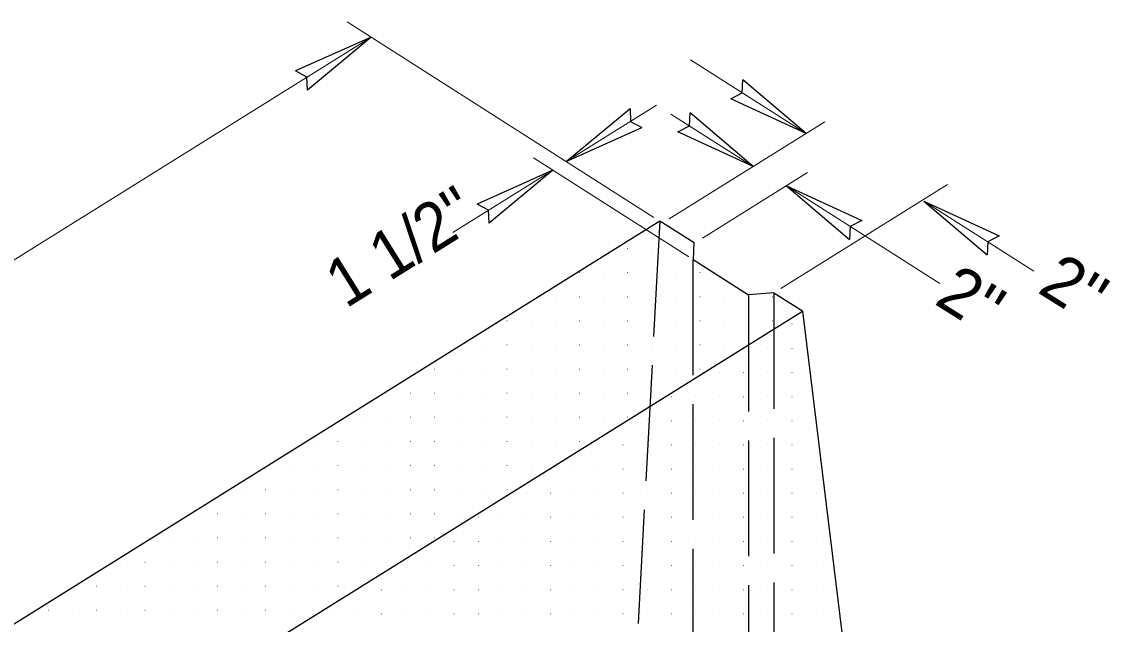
# Model space of a CAD drawing. Extents: x 1377 to 5086, y 253 to 2921.
# Drawn here: x 3555 to 3825.8, y 2148.4 to 2298.2 of the extents above; entities that cross this region are included whole.
import ezdxf

# ---------------------------------------------------------------- set-up
doc = ezdxf.new("R2010")
doc.units = 0
doc.header["$LTSCALE"] = 4.8
doc.linetypes.add('LONG_DASHED', pattern=[7.5, 6, -1.5])
doc.layers.add('1', color=7, linetype='Continuous', lineweight=13)

msp = doc.modelspace()

# ---------------------------------------------------------------- linework, layer by layer
at = {"layer": '1'}
for p, q in [((3635.99, 2298.211), (3712.298, 2249.553)), ((3096.666, 1954.42), (3641.963, 2294.403)), ((3721.409, 2288.754), (3750.18, 2270.408)), ((3690.51, 2263.447), (3712.953, 2277.44)), ((3716.543, 2275.259), (3737.019, 2262.202)), ((3716.115, 2249.169), (3754.829, 2273.306)), ((3682.331, 2264.394), (3720.965, 2239.759)), ((3662.283, 2245.786), (3687.174, 2261.306)), ((3724.383, 2244.409), (3750.503, 2260.694)), ((3743.926, 2231.882), (3785.33, 2257.697)), ((3745.276, 2257.435), (3783.485, 2233.073)), ((3779.476, 2253.618), (3806.793, 2236.2)), ((3705.771, 2241.829), (3705.801, 2241.829)), ((3711.771, 2241.829), (3711.801, 2241.829)), ((3717.771, 2241.829), (3717.801, 2241.829)), ((3693.741, 2235.829), (3693.771, 2235.829)), ((3699.741, 2235.829), (3699.771, 2235.829)), ((3699.771, 2235.829), (3699.801, 2235.829)), ((3705.771, 2235.829), (3705.801, 2235.829)), ((3711.771, 2235.829), (3711.801, 2235.829)), ((3717.771, 2235.829), (3717.801, 2235.829)), ((3723.771, 2235.829), (3723.801, 2235.829)), ((3687.741, 2229.829), (3687.771, 2229.829)), ((3693.741, 2229.829), (3693.771, 2229.829)), ((3699.741, 2229.829), (3699.771, 2229.829)), ((3699.771, 2229.829), (3699.801, 2229.829)), ((3705.771, 2229.829), (3705.801, 2229.829)), ((3711.771, 2229.829), (3711.801, 2229.829)), ((3717.771, 2229.829), (3717.801, 2229.829)), ((3723.771, 2229.829), (3723.801, 2229.829)), ((3729.771, 2229.829), (3729.801, 2229.829)), ((3735.771, 2229.829), (3735.801, 2229.829)), ((3741.771, 2229.829), (3741.801, 2229.829)), ((3741.801, 2229.829), (3741.831, 2229.829)), ((3675.741, 2223.829), (3675.771, 2223.829)), ((3681.741, 2223.829), (3681.771, 2223.829)), ((3687.741, 2223.829), (3687.771, 2223.829)), ((3693.741, 2223.829), (3693.771, 2223.829)), ((3699.741, 2223.829), (3699.771, 2223.829)), ((3699.771, 2223.829), (3699.801, 2223.829)), ((3705.771, 2223.829), (3705.801, 2223.829)), ((3711.771, 2223.829), (3711.801, 2223.829)), ((3717.771, 2223.829), (3717.801, 2223.829)), ((3723.771, 2223.829), (3723.801, 2223.829)), ((3729.771, 2223.829), (3729.801, 2223.829)), ((3735.771, 2223.829), (3735.801, 2223.829)), ((3741.771, 2223.829), (3741.801, 2223.829)), ((3741.801, 2223.829), (3741.831, 2223.829)), ((3746.633, 2222.961), (3746.663, 2222.961)), ((3746.663, 2222.961), (3746.693, 2222.961)), ((3669.741, 2217.829), (3669.771, 2217.829)), ((3675.741, 2217.829), (3675.771, 2217.829)), ((3681.741, 2217.829), (3681.771, 2217.829)), ((3687.741, 2217.829), (3687.771, 2217.829)), ((3693.741, 2217.829), (3693.771, 2217.829)), ((3699.741, 2217.829), (3699.771, 2217.829)), ((3699.771, 2217.829), (3699.801, 2217.829)), ((3705.771, 2217.829), (3705.801, 2217.829)), ((3711.771, 2217.829), (3711.801, 2217.829)), ((3717.771, 2217.829), (3717.801, 2217.829)), ((3723.771, 2217.829), (3723.801, 2217.829)), ((3729.771, 2217.829), (3729.801, 2217.829)), ((3734.633, 2216.961), (3734.663, 2216.961)), ((3740.633, 2216.961), (3740.663, 2216.961)), ((3746.633, 2216.961), (3746.663, 2216.961)), ((3746.663, 2216.961), (3746.693, 2216.961)), ((3657.711, 2211.829), (3657.741, 2211.829)), ((3657.741, 2211.829), (3657.771, 2211.829)), ((3663.741, 2211.829), (3663.771, 2211.829)), ((3669.741, 2211.829), (3669.771, 2211.829)), ((3675.741, 2211.829), (3675.771, 2211.829)), ((3681.741, 2211.829), (3681.771, 2211.829)), ((3687.741, 2211.829), (3687.771, 2211.829)), ((3693.741, 2211.829), (3693.771, 2211.829)), ((3699.741, 2211.829), (3699.771, 2211.829)), ((3699.771, 2211.829), (3699.801, 2211.829)), ((3705.771, 2211.829), (3705.801, 2211.829)), ((3711.771, 2211.829), (3711.801, 2211.829)), ((3717.771, 2211.829), (3717.801, 2211.829)), ((3723.771, 2211.829), (3723.801, 2211.829)), ((3728.633, 2210.961), (3728.663, 2210.961)), ((3734.633, 2210.961), (3734.663, 2210.961)), ((3740.633, 2210.961), (3740.663, 2210.961)), ((3746.633, 2210.961), (3746.663, 2210.961)), ((3746.663, 2210.961), (3746.693, 2210.961)), ((3645.711, 2205.829), (3645.741, 2205.829)), ((3651.711, 2205.829), (3651.741, 2205.829)), ((3657.711, 2205.829), (3657.741, 2205.829)), ((3657.741, 2205.829), (3657.771, 2205.829)), ((3663.741, 2205.829), (3663.771, 2205.829)), ((3669.741, 2205.829), (3669.771, 2205.829)), ((3675.741, 2205.829), (3675.771, 2205.829)), ((3681.741, 2205.829), (3681.771, 2205.829)), ((3687.741, 2205.829), (3687.771, 2205.829)), ((3693.741, 2205.829), (3693.771, 2205.829)), ((3699.741, 2205.829), (3699.771, 2205.829)), ((3699.771, 2205.829), (3699.801, 2205.829)), ((3705.771, 2205.829), (3705.801, 2205.829)), ((3711.771, 2205.829), (3711.801, 2205.829)), ((3716.633, 2204.961), (3716.663, 2204.961)), ((3722.633, 2204.961), (3722.663, 2204.961)), ((3728.633, 2204.961), (3728.663, 2204.961)), ((3734.633, 2204.961), (3734.663, 2204.961)), ((3740.633, 2204.961), (3740.663, 2204.961)), ((3746.633, 2204.961), (3746.663, 2204.961)), ((3746.663, 2204.961), (3746.693, 2204.961)), ((3639.711, 2199.829), (3639.741, 2199.829)), ((3645.711, 2199.829), (3645.741, 2199.829)), ((3651.711, 2199.829), (3651.741, 2199.829)), ((3657.711, 2199.829), (3657.741, 2199.829)), ((3657.741, 2199.829), (3657.771, 2199.829)), ((3663.741, 2199.829), (3663.771, 2199.829)), ((3669.741, 2199.829), (3669.771, 2199.829)), ((3675.741, 2199.829), (3675.771, 2199.829)), ((3681.741, 2199.829), (3681.771, 2199.829)), ((3687.741, 2199.829), (3687.771, 2199.829)), ((3693.741, 2199.829), (3693.771, 2199.829)), ((3699.741, 2199.829), (3699.771, 2199.829)), ((3699.771, 2199.829), (3699.801, 2199.829)), ((3705.771, 2199.829), (3705.801, 2199.829)), ((3710.633, 2198.961), (3710.663, 2198.961)), ((3716.633, 2198.961), (3716.663, 2198.961)), ((3722.633, 2198.961), (3722.663, 2198.961)), ((3728.633, 2198.961), (3728.663, 2198.961)), ((3734.633, 2198.961), (3734.663, 2198.961)), ((3740.633, 2198.961), (3740.663, 2198.961)), ((3746.633, 2198.961), (3746.663, 2198.961)), ((3746.663, 2198.961), (3746.693, 2198.961)), ((3627.711, 2193.829), (3627.741, 2193.829)), ((3633.711, 2193.829), (3633.741, 2193.829)), ((3639.711, 2193.829), (3639.741, 2193.829)), ((3645.711, 2193.829), (3645.741, 2193.829)), ((3651.711, 2193.829), (3651.741, 2193.829)), ((3657.711, 2193.829), (3657.741, 2193.829)), ((3657.741, 2193.829), (3657.771, 2193.829)), ((3663.741, 2193.829), (3663.771, 2193.829)), ((3669.741, 2193.829), (3669.771, 2193.829)), ((3675.741, 2193.829), (3675.771, 2193.829)), ((3681.741, 2193.829), (3681.771, 2193.829)), ((3687.741, 2193.829), (3687.771, 2193.829)), ((3693.741, 2193.829), (3693.771, 2193.829)), ((3698.603, 2192.961), (3698.633, 2192.961)), ((3704.603, 2192.961), (3704.633, 2192.961)), ((3704.633, 2192.961), (3704.663, 2192.961)), ((3710.633, 2192.961), (3710.663, 2192.961)), ((3716.633, 2192.961), (3716.663, 2192.961)), ((3722.633, 2192.961), (3722.663, 2192.961)), ((3728.633, 2192.961), (3728.663, 2192.961)), ((3734.633, 2192.961), (3734.663, 2192.961)), ((3740.633, 2192.961), (3740.663, 2192.961)), ((3746.633, 2192.961), (3746.663, 2192.961)), ((3746.663, 2192.961), (3746.693, 2192.961)), ((3621.711, 2187.829), (3621.741, 2187.829)), ((3627.711, 2187.829), (3627.741, 2187.829)), ((3633.711, 2187.829), (3633.741, 2187.829)), ((3639.711, 2187.829), (3639.741, 2187.829)), ((3645.711, 2187.829), (3645.741, 2187.829)), ((3651.711, 2187.829), (3651.741, 2187.829)), ((3657.711, 2187.829), (3657.741, 2187.829)), ((3657.741, 2187.829), (3657.771, 2187.829)), ((3663.741, 2187.829), (3663.771, 2187.829)), ((3669.741, 2187.829), (3669.771, 2187.829)), ((3675.741, 2187.829), (3675.771, 2187.829)), ((3681.741, 2187.829), (3681.771, 2187.829)), ((3686.603, 2186.961), (3686.633, 2186.961)), ((3692.603, 2186.961), (3692.633, 2186.961)), ((3698.603, 2186.961), (3698.633, 2186.961)), ((3704.603, 2186.961), (3704.633, 2186.961)), ((3704.633, 2186.961), (3704.663, 2186.961)), ((3710.633, 2186.961), (3710.663, 2186.961)), ((3716.633, 2186.961), (3716.663, 2186.961)), ((3722.633, 2186.961), (3722.663, 2186.961)), ((3728.633, 2186.961), (3728.663, 2186.961)), ((3734.633, 2186.961), (3734.663, 2186.961)), ((3740.633, 2186.961), (3740.663, 2186.961)), ((3746.633, 2186.961), (3746.663, 2186.961)), ((3746.663, 2186.961), (3746.693, 2186.961)), ((3752.663, 2186.961), (3752.693, 2186.961)), ((3609.681, 2181.829), (3609.711, 2181.829)), ((3615.681, 2181.829), (3615.711, 2181.829)), ((3615.711, 2181.829), (3615.741, 2181.829)), ((3621.711, 2181.829), (3621.741, 2181.829)), ((3627.711, 2181.829), (3627.741, 2181.829)), ((3633.711, 2181.829), (3633.741, 2181.829)), ((3639.711, 2181.829), (3639.741, 2181.829)), ((3645.711, 2181.829), (3645.741, 2181.829)), ((3651.711, 2181.829), (3651.741, 2181.829)), ((3657.711, 2181.829), (3657.741, 2181.829)), ((3657.741, 2181.829), (3657.771, 2181.829)), ((3663.741, 2181.829), (3663.771, 2181.829)), ((3669.741, 2181.829), (3669.771, 2181.829)), ((3675.741, 2181.829), (3675.771, 2181.829)), ((3680.603, 2180.961), (3680.633, 2180.961)), ((3686.603, 2180.961), (3686.633, 2180.961)), ((3692.603, 2180.961), (3692.633, 2180.961)), ((3698.603, 2180.961), (3698.633, 2180.961)), ((3704.603, 2180.961), (3704.633, 2180.961)), ((3704.633, 2180.961), (3704.663, 2180.961)), ((3710.633, 2180.961), (3710.663, 2180.961)), ((3716.633, 2180.961), (3716.663, 2180.961)), ((3722.633, 2180.961), (3722.663, 2180.961)), ((3728.633, 2180.961), (3728.663, 2180.961)), ((3734.633, 2180.961), (3734.663, 2180.961)), ((3740.633, 2180.961), (3740.663, 2180.961)), ((3746.633, 2180.961), (3746.663, 2180.961)), ((3746.663, 2180.961), (3746.693, 2180.961)), ((3752.663, 2180.961), (3752.693, 2180.961)), ((3597.681, 2175.829), (3597.711, 2175.829)), ((3603.681, 2175.829), (3603.711, 2175.829)), ((3609.681, 2175.829), (3609.711, 2175.829)), ((3615.681, 2175.829), (3615.711, 2175.829)), ((3615.711, 2175.829), (3615.741, 2175.829)), ((3621.711, 2175.829), (3621.741, 2175.829)), ((3627.711, 2175.829), (3627.741, 2175.829)), ((3633.711, 2175.829), (3633.741, 2175.829)), ((3639.711, 2175.829), (3639.741, 2175.829)), ((3645.711, 2175.829), (3645.741, 2175.829)), ((3651.711, 2175.829), (3651.741, 2175.829)), ((3657.711, 2175.829), (3657.741, 2175.829)), ((3657.741, 2175.829), (3657.771, 2175.829)), ((3663.741, 2175.829), (3663.771, 2175.829)), ((3668.603, 2174.961), (3668.633, 2174.961)), ((3674.603, 2174.961), (3674.633, 2174.961)), ((3680.603, 2174.961), (3680.633, 2174.961)), ((3686.603, 2174.961), (3686.633, 2174.961)), ((3692.603, 2174.961), (3692.633, 2174.961)), ((3698.603, 2174.961), (3698.633, 2174.961)), ((3704.603, 2174.961), (3704.633, 2174.961)), ((3704.633, 2174.961), (3704.663, 2174.961)), ((3710.633, 2174.961), (3710.663, 2174.961)), ((3716.633, 2174.961), (3716.663, 2174.961)), ((3722.633, 2174.961), (3722.663, 2174.961)), ((3728.633, 2174.961), (3728.663, 2174.961)), ((3734.633, 2174.961), (3734.663, 2174.961)), ((3740.633, 2174.961), (3740.663, 2174.961)), ((3746.633, 2174.961), (3746.663, 2174.961)), ((3746.663, 2174.961), (3746.693, 2174.961)), ((3752.663, 2174.961), (3752.693, 2174.961)), ((3591.681, 2169.829), (3591.711, 2169.829)), ((3597.681, 2169.829), (3597.711, 2169.829)), ((3603.681, 2169.829), (3603.711, 2169.829)), ((3609.681, 2169.829), (3609.711, 2169.829)), ((3615.681, 2169.829), (3615.711, 2169.829)), ((3615.711, 2169.829), (3615.741, 2169.829)), ((3621.711, 2169.829), (3621.741, 2169.829)), ((3627.711, 2169.829), (3627.741, 2169.829)), ((3633.711, 2169.829), (3633.741, 2169.829)), ((3639.711, 2169.829), (3639.741, 2169.829)), ((3645.711, 2169.829), (3645.741, 2169.829)), ((3651.711, 2169.829), (3651.741, 2169.829)), ((3657.711, 2169.829), (3657.741, 2169.829)), ((3657.741, 2169.829), (3657.771, 2169.829)), ((3662.573, 2168.961), (3662.603, 2168.961)), ((3662.603, 2168.961), (3662.633, 2168.961)), ((3668.603, 2168.961), (3668.633, 2168.961)), ((3674.603, 2168.961), (3674.633, 2168.961)), ((3680.603, 2168.961), (3680.633, 2168.961)), ((3686.603, 2168.961), (3686.633, 2168.961)), ((3692.603, 2168.961), (3692.633, 2168.961)), ((3698.603, 2168.961), (3698.633, 2168.961)), ((3704.603, 2168.961), (3704.633, 2168.961)), ((3704.633, 2168.961), (3704.663, 2168.961)), ((3710.633, 2168.961), (3710.663, 2168.961)), ((3716.633, 2168.961), (3716.663, 2168.961)), ((3722.633, 2168.961), (3722.663, 2168.961)), ((3728.633, 2168.961), (3728.663, 2168.961)), ((3734.633, 2168.961), (3734.663, 2168.961)), ((3740.633, 2168.961), (3740.663, 2168.961)), ((3746.633, 2168.961), (3746.663, 2168.961)), ((3746.663, 2168.961), (3746.693, 2168.961)), ((3752.663, 2168.961), (3752.693, 2168.961)), ((3579.681, 2163.829), (3579.711, 2163.829)), ((3585.681, 2163.829), (3585.711, 2163.829)), ((3591.681, 2163.829), (3591.711, 2163.829)), ((3597.681, 2163.829), (3597.711, 2163.829)), ((3603.681, 2163.829), (3603.711, 2163.829)), ((3609.681, 2163.829), (3609.711, 2163.829)), ((3615.681, 2163.829), (3615.711, 2163.829)), ((3615.711, 2163.829), (3615.741, 2163.829)), ((3621.711, 2163.829), (3621.741, 2163.829)), ((3627.711, 2163.829), (3627.741, 2163.829)), ((3633.711, 2163.829), (3633.741, 2163.829)), ((3639.711, 2163.829), (3639.741, 2163.829)), ((3645.711, 2163.829), (3645.741, 2163.829)), ((3650.573, 2162.961), (3650.603, 2162.961)), ((3656.573, 2162.961), (3656.603, 2162.961)), ((3662.573, 2162.961), (3662.603, 2162.961)), ((3662.603, 2162.961), (3662.633, 2162.961)), ((3668.603, 2162.961), (3668.633, 2162.961)), ((3674.603, 2162.961), (3674.633, 2162.961)), ((3680.603, 2162.961), (3680.633, 2162.961)), ((3686.603, 2162.961), (3686.633, 2162.961)), ((3692.603, 2162.961), (3692.633, 2162.961)), ((3698.603, 2162.961), (3698.633, 2162.961)), ((3704.603, 2162.961), (3704.633, 2162.961)), ((3704.633, 2162.961), (3704.663, 2162.961)), ((3710.633, 2162.961), (3710.663, 2162.961)), ((3716.633, 2162.961), (3716.663, 2162.961)), ((3722.633, 2162.961), (3722.663, 2162.961)), ((3728.633, 2162.961), (3728.663, 2162.961)), ((3734.633, 2162.961), (3734.663, 2162.961)), ((3740.633, 2162.961), (3740.663, 2162.961)), ((3746.633, 2162.961), (3746.663, 2162.961)), ((3746.663, 2162.961), (3746.693, 2162.961)), ((3752.663, 2162.961), (3752.693, 2162.961)), ((3573.651, 2157.829), (3573.681, 2157.829)), ((3573.681, 2157.829), (3573.711, 2157.829)), ((3579.681, 2157.829), (3579.711, 2157.829)), ((3585.681, 2157.829), (3585.711, 2157.829)), ((3591.681, 2157.829), (3591.711, 2157.829)), ((3597.681, 2157.829), (3597.711, 2157.829)), ((3603.681, 2157.829), (3603.711, 2157.829)), ((3609.681, 2157.829), (3609.711, 2157.829)), ((3615.681, 2157.829), (3615.711, 2157.829)), ((3615.711, 2157.829), (3615.741, 2157.829)), ((3621.711, 2157.829), (3621.741, 2157.829)), ((3627.711, 2157.829), (3627.741, 2157.829)), ((3633.711, 2157.829), (3633.741, 2157.829)), ((3638.573, 2156.961), (3638.603, 2156.961)), ((3644.573, 2156.961), (3644.603, 2156.961)), ((3650.573, 2156.961), (3650.603, 2156.961)), ((3656.573, 2156.961), (3656.603, 2156.961)), ((3662.573, 2156.961), (3662.603, 2156.961)), ((3662.603, 2156.961), (3662.633, 2156.961)), ((3668.603, 2156.961), (3668.633, 2156.961)), ((3674.603, 2156.961), (3674.633, 2156.961)), ((3680.603, 2156.961), (3680.633, 2156.961)), ((3686.603, 2156.961), (3686.633, 2156.961)), ((3692.603, 2156.961), (3692.633, 2156.961)), ((3698.603, 2156.961), (3698.633, 2156.961)), ((3704.603, 2156.961), (3704.633, 2156.961)), ((3704.633, 2156.961), (3704.663, 2156.961)), ((3710.633, 2156.961), (3710.663, 2156.961)), ((3716.633, 2156.961), (3716.663, 2156.961)), ((3722.633, 2156.961), (3722.663, 2156.961)), ((3728.633, 2156.961), (3728.663, 2156.961)), ((3734.633, 2156.961), (3734.663, 2156.961)), ((3740.633, 2156.961), (3740.663, 2156.961)), ((3746.633, 2156.961), (3746.663, 2156.961)), ((3746.663, 2156.961), (3746.693, 2156.961)), ((3752.663, 2156.961), (3752.693, 2156.961)), ((3561.651, 2151.829), (3561.681, 2151.829)), ((3567.651, 2151.829), (3567.681, 2151.829)), ((3573.651, 2151.829), (3573.681, 2151.829)), ((3573.681, 2151.829), (3573.711, 2151.829)), ((3579.681, 2151.829), (3579.711, 2151.829)), ((3585.681, 2151.829), (3585.711, 2151.829)), ((3591.681, 2151.829), (3591.711, 2151.829)), ((3597.681, 2151.829), (3597.711, 2151.829)), ((3603.681, 2151.829), (3603.711, 2151.829)), ((3609.681, 2151.829), (3609.711, 2151.829)), ((3615.681, 2151.829), (3615.711, 2151.829)), ((3615.711, 2151.829), (3615.741, 2151.829)), ((3621.711, 2151.829), (3621.741, 2151.829)), ((3627.711, 2151.829), (3627.741, 2151.829)), ((3632.573, 2150.961), (3632.603, 2150.961)), ((3638.573, 2150.961), (3638.603, 2150.961)), ((3644.573, 2150.961), (3644.603, 2150.961)), ((3650.573, 2150.961), (3650.603, 2150.961)), ((3656.573, 2150.961), (3656.603, 2150.961)), ((3662.573, 2150.961), (3662.603, 2150.961)), ((3662.603, 2150.961), (3662.633, 2150.961)), ((3668.603, 2150.961), (3668.633, 2150.961)), ((3674.603, 2150.961), (3674.633, 2150.961)), ((3680.603, 2150.961), (3680.633, 2150.961)), ((3686.603, 2150.961), (3686.633, 2150.961)), ((3692.603, 2150.961), (3692.633, 2150.961)), ((3698.603, 2150.961), (3698.633, 2150.961)), ((3704.603, 2150.961), (3704.633, 2150.961)), ((3704.633, 2150.961), (3704.663, 2150.961)), ((3710.633, 2150.961), (3710.663, 2150.961)), ((3716.633, 2150.961), (3716.663, 2150.961)), ((3722.633, 2150.961), (3722.663, 2150.961)), ((3728.633, 2150.961), (3728.663, 2150.961)), ((3734.633, 2150.961), (3734.663, 2150.961)), ((3740.633, 2150.961), (3740.663, 2150.961)), ((3746.633, 2150.961), (3746.663, 2150.961)), ((3746.663, 2150.961), (3746.693, 2150.961)), ((3752.663, 2150.961), (3752.693, 2150.961))]:
    msp.add_line(p, q, dxfattribs=at)
at = {"layer": '1', "lineweight": 25}
for p, q in [((3641.953, 2294.409), (3623.126, 2285.98)), ((3641.953, 2294.409), (3626.098, 2281.214)), ((3750.18, 2270.408), (3734.458, 2283.763)), ((3750.18, 2270.408), (3731.438, 2279.028)), ((3690.51, 2263.447), (3706.366, 2276.642)), ((3737.015, 2262.205), (3721.294, 2275.558)), ((3690.51, 2263.447), (3709.337, 2271.876)), ((3737.015, 2262.205), (3718.274, 2270.823)), ((3687.173, 2261.305), (3668.346, 2252.877)), ((3687.173, 2261.305), (3671.317, 2248.11)), ((3745.278, 2257.433), (3764.019, 2248.814)), ((3745.278, 2257.433), (3761, 2244.079)), ((3779.474, 2253.607), (3798.215, 2244.988)), ((3779.474, 2253.607), (3795.195, 2240.252)), ((3167.434, 1907.813), (3713.78, 2248.735)), ((3713.806, 2248.718), (3722.32, 2243.289)), ((3722.264, 2243.326), (3722.1, 2239.099)), ((3722.098, 2239.046), (3735.879, 2230.259)), ((3742.151, 2230.787), (3735.814, 2230.254)), ((3742.163, 2230.829), (3749.3, 2226.278)), ((3557.353, 2106.596), (3749.288, 2226.264)), ((3749.278, 2226.264), (3762.956, 2114.363))]:
    msp.add_line(p, q, dxfattribs=at)
at = {"layer": '1', "linetype": 'LONG_DASHED', "lineweight": 25}
for p, q in [((3713.806, 2248.718), (3708.368, 2148.537)), ((3722.034, 2239.1), (3722.034, 2016.796)), ((3735.863, 2230.091), (3735.863, 2008.007)), ((3742.148, 2230.719), (3742.148, 2008.703))]:
    msp.add_line(p, q, dxfattribs=at)
at = {"layer": '1', "lineweight": 25}
for points in [[(3626.098, 2281.214), (3625.938, 2284.458), (3623.126, 2285.98)], [(3731.438, 2279.028), (3734.298, 2280.569), (3734.458, 2283.763)], [(3706.366, 2276.642), (3706.525, 2273.398), (3709.337, 2271.876)], [(3718.274, 2270.823), (3721.133, 2272.366), (3721.294, 2275.558)], [(3671.317, 2248.11), (3671.158, 2251.354), (3668.346, 2252.877)], [(3764.019, 2248.814), (3761.161, 2247.273), (3761, 2244.079)], [(3798.215, 2244.988), (3795.356, 2243.446), (3795.195, 2240.252)]]:
    msp.add_lwpolyline(points, dxfattribs=at)

# ---------------------------------------------------------------- texts
at = {"layer": '1', "width": 0.95}
msp.add_text("1 1/2''", height=12, rotation=32, dxfattribs=at).set_placement((3635.684, 2226.783))
at = {"layer": '1'}
for p in [(3807.398, 2231.06), (3781.748, 2228.209)]:
    msp.add_text("2''", height=12, rotation=328, dxfattribs=at).set_placement(p)

doc.saveas('drawing.dxf')
